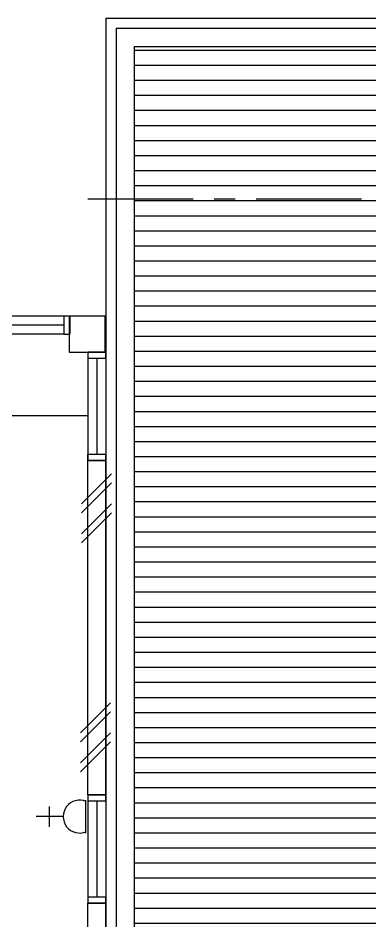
# Model space of a CAD drawing. Header units: inches. Extents: x -106706990 to 300603, y -86718466 to 1728185.
# Drawn here: x 160579 to 163503, y 41187 to 48685 of the extents above; entities that cross this region are included whole.
import ezdxf

# ---------------------------------------------------------------- set-up
doc = ezdxf.new("R2010")
doc.units = ezdxf.units.IN
doc.header["$MEASUREMENT"] = 0
doc.linetypes.add('CENTER', pattern=[2, 1.25, -0.25, 0.25, -0.25])
doc.linetypes.add('DASHED2', pattern=[0.375, 0.25, -0.125])
for name, color, linetype in [('A-COLUMN', 3, 'Continuous'), ('A-ELEV2', 1, 'Continuous'), ('A-HATCH', 8, 'Continuous'), ('A-RFLINE', 3, 'Continuous'), ('A-SANI', 4, 'Continuous'), ('A-WALL', 1, 'Continuous'), ('A-WIN', 9, 'Continuous'), ('A-WLH', 7, 'Continuous'), ('ELECT', 6, 'Continuous'), ('elk_LAMPU', 6, 'Continuous'), ('Grid', 8, 'CENTER')]:
    doc.layers.add(name, color=color, linetype=linetype)
doc.layers.get('elk_LAMPU').off()

# ---------------------------------------------------------------- blocks, each defined once
blk = doc.blocks.new('A$C49831240')
at = {"layer": 'A-WLH', "color": 8}
for p, q in [((250, 575), (0, 325)), ((250, 500), (0, 250)), ((250, 325), (0, 75)), ((250, 250), (0, 0))]:
    blk.add_line(p, q, dxfattribs=at)
blk = doc.blocks.new('SOCKET(in)')
at = {"layer": 'ELECT', "color": 6}
for p, q in [((86605160, -1198079.2), (86605160, -1197854.2)), ((86605075.7, -1197966.7), (86605244.4, -1197966.7)), ((86605023.6, -1198269), (86605296.4, -1198269))]:
    blk.add_line(p, q, dxfattribs=at)
blk.add_arc((86605160, -1198215.6), 136.4, 336.97635, 203.02365, dxfattribs=at)

msp = doc.modelspace()

# ---------------------------------------------------------------- hatches: boundary and pattern name
at = {"layer": 'A-HATCH'}
h = msp.add_hatch(dxfattribs=at)
h.set_pattern_fill('ANSI31', color=8, scale=1000, angle=315)
h.set_pattern_definition([(0, (70178.48, -257331.38), (4e-14, 125), [])])
h.paths.add_polyline_path([(163857.8, 30459.7), (163857.8, 31059.7)], flags=16)
h.paths.add_polyline_path([(177622.8, 48449.7), (161542.8, 48449.7), (161542.8, 36909.7), (162432.8, 36909.7), (162432.8, 33609.7), (161542.8, 33609.7), (161542.8, 22069.7), (177622.8, 22069.7)])
h.paths.add_polyline_path([(163857.8, 40059.7), (163857.8, 39459.7)], flags=16)

# ---------------------------------------------------------------- linework, layer by layer
at = {"color": 8}
for q in [(178822.8, 48599.7), (161392.8, 36909.7)]:
    msp.add_line((161392.8, 48599.7), q, dxfattribs=at)
at = {"layer": 'A-COLUMN', "color": 8}
msp.add_lwpolyline([(161002.8, 45909.6), (161302.8, 45909.6), (161302.8, 46209.6), (161002.8, 46209.6)], close=True, dxfattribs=at)
at = {"layer": 'A-ELEV2', "color": 8}
for q in [(178907.8, 48684.7), (161307.8, 36909.7)]:
    msp.add_line((161307.8, 48684.7), q, dxfattribs=at)
at = {"layer": 'A-RFLINE', "color": 8}
for q in [(177622.8, 48449.7), (161542.8, 36909.7)]:
    msp.add_line((161542.8, 48449.7), q, dxfattribs=at)
at = {"layer": 'A-SANI', "color": 8}
msp.add_line((158832.8, 45384.7), (161157.8, 45384.7), dxfattribs=at)
at = {"layer": 'A-WALL', "color": 8, "linetype": 'Continuous', "ltscale": 900}
for p, q in [((161007.8, 46209.7), (161007.8, 46059.7)), ((161157.8, 45909.7), (161307.8, 45909.7)), ((161307.8, 45009.7), (161157.8, 45009.7)), ((161307.8, 42234.7), (161157.8, 42234.7)), ((161157.8, 42234.7), (161307.8, 42234.7)), ((161157.8, 41334.7), (161307.8, 41334.7)), ((161307.8, 41334.7), (161157.8, 41334.7))]:
    msp.add_line(p, q, dxfattribs=at)
at = {"layer": 'A-WALL', "color": 8}
for p, q in [((161157.8, 42234.7), (161157.8, 45059.7)), ((161307.8, 42234.7), (161307.8, 45059.7)), ((161157.8, 41109.7), (161157.8, 41334.7)), ((161307.8, 40959.7), (161307.8, 41334.7))]:
    msp.add_line(p, q, dxfattribs=at)
at = {"layer": 'A-WIN', "color": 8}
for p, q in [((160957.8, 46209.7), (160157.8, 46209.7)), ((160957.8, 46059.7), (160157.8, 46059.7)), ((161157.8, 45859.7), (161157.8, 45059.7)), ((161307.8, 45859.7), (161307.8, 45059.7)), ((161157.8, 42184.7), (161157.8, 41384.7)), ((161307.8, 42184.7), (161307.8, 41384.7))]:
    msp.add_line(p, q, dxfattribs=at)
at = {"layer": 'A-WIN', "color": 8, "linetype": 'Continuous', "ltscale": 300}
for p, q in [((160957.8, 46134.7), (160157.8, 46134.7)), ((161232.8, 45859.7), (161232.8, 45059.7)), ((161232.8, 42184.7), (161232.8, 41384.7))]:
    msp.add_line(p, q, dxfattribs=at)
at = {"layer": 'A-WIN', "color": 8, "linetype": 'Continuous'}
for points in [[(160957.8, 46059.7), (161007.8, 46059.7), (161007.8, 46209.7), (160957.8, 46209.7)], [(161307.8, 45859.7), (161307.8, 45909.7), (161157.8, 45909.7), (161157.8, 45859.7)], [(161157.8, 45059.7), (161157.8, 45009.7), (161307.8, 45009.7), (161307.8, 45059.7)], [(161307.8, 42184.7), (161307.8, 42234.7), (161157.8, 42234.7), (161157.8, 42184.7)], [(161157.8, 41384.7), (161157.8, 41334.7), (161307.8, 41334.7), (161307.8, 41384.7)]]:
    msp.add_lwpolyline(points, close=True, dxfattribs=at)
at = {"layer": 'Grid', "color": 8, "ltscale": 700}
msp.add_line((161157.8, 47184.7), (180807.6, 47184.7), dxfattribs=at)

# ---------------------------------------------------------------- block references
at = {"layer": 'A-WLH', "color": 8}
for p in [(161104.6, 44326.1), (161097.9, 42424.3)]:
    msp.add_blockref('A$C49831240', p, dxfattribs=at)
at = {"layer": 'elk_LAMPU', "color": 0, "linetype": 'DASHED2', "lineweight": 18, "rotation": 90}
msp.add_blockref('SOCKET(in)', (-1037125.8, -86563106.9), dxfattribs=at)

doc.saveas('drawing.dxf')
